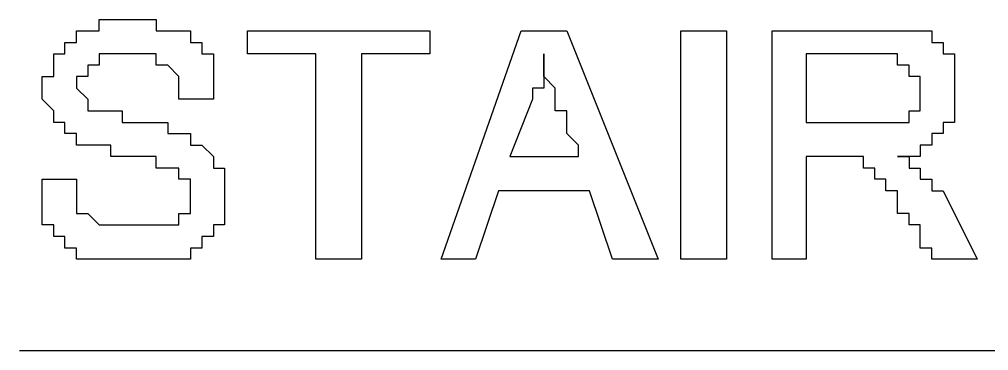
# Model space of a CAD drawing. Header units: inches. Extents: x -628 to 1537, y -1730 to 336.
# Drawn here: x 659.06 to 681.57, y -423.19 to -415.51 of the extents above; entities that cross this region are included whole.
import ezdxf

# ---------------------------------------------------------------- set-up
doc = ezdxf.new("R2010")
doc.units = ezdxf.units.IN
doc.layers.get('0').update_dxf_attribs({"linetype": 'CONTINUOUS'})

msp = doc.modelspace()

# ---------------------------------------------------------------- linework, layer by layer
at = {"color": 6}
for p, q in [((660.913, -415.776), (660.913, -415.509)), ((660.913, -415.509), (660.913, -415.509)), ((660.913, -415.509), (661.182, -415.509)), ((661.182, -415.509), (661.182, -415.509)), ((661.182, -415.509), (661.182, -415.509)), ((661.182, -415.509), (661.445, -415.509)), ((661.445, -415.509), (661.445, -415.509)), ((661.445, -415.509), (661.445, -415.509)), ((661.445, -415.509), (661.714, -415.509)), ((661.714, -415.509), (661.714, -415.509)), ((661.714, -415.509), (661.714, -415.509)), ((661.714, -415.509), (661.714, -415.509)), ((661.714, -415.509), (661.971, -415.509)), ((661.971, -415.509), (661.971, -415.509)), ((661.971, -415.509), (661.971, -415.509)), ((661.971, -415.509), (661.971, -415.509)), ((661.971, -415.509), (662.24, -415.509)), ((662.24, -415.509), (662.24, -415.509)), ((662.24, -415.509), (662.24, -415.776)), ((660.388, -416.043), (660.388, -415.776)), ((660.388, -415.776), (660.388, -415.776)), ((660.388, -415.776), (660.388, -415.776)), ((660.388, -415.776), (660.651, -415.776)), ((660.651, -415.776), (660.651, -415.776)), ((660.651, -415.776), (660.651, -415.776)), ((660.651, -415.776), (660.651, -415.776)), ((660.651, -415.776), (660.913, -415.776)), ((660.913, -415.776), (660.913, -415.776)), ((662.24, -415.776), (662.509, -415.776)), ((662.509, -415.776), (662.509, -415.776)), ((662.509, -415.776), (662.509, -415.776)), ((662.509, -415.776), (662.509, -415.776)), ((662.509, -415.776), (662.765, -415.776)), ((662.765, -415.776), (662.765, -415.776)), ((662.765, -415.776), (662.765, -415.776)), ((662.765, -415.776), (662.765, -415.776)), ((662.765, -415.776), (663.034, -415.776)), ((663.034, -415.776), (663.034, -416.043)), ((664.36, -416.304), (664.36, -415.776)), ((664.36, -415.776), (668.596, -415.776)), ((668.596, -415.776), (668.596, -416.304)), ((668.859, -421.071), (670.717, -415.776)), ((670.717, -415.776), (671.774, -415.776)), ((671.774, -415.776), (673.895, -421.071)), ((674.42, -421.071), (674.42, -415.776)), ((674.42, -415.776), (675.484, -415.776)), ((675.484, -415.776), (675.484, -421.071)), ((676.541, -421.071), (676.541, -415.776)), ((676.541, -415.776), (678.925, -415.776)), ((678.925, -415.776), (678.925, -415.776)), ((678.925, -415.776), (679.187, -415.776)), ((679.187, -415.776), (679.187, -415.776)), ((679.187, -415.776), (679.187, -415.776)), ((679.187, -415.776), (679.456, -415.776)), ((679.456, -415.776), (679.456, -415.776)), ((679.456, -415.776), (679.456, -415.776)), ((679.456, -415.776), (679.456, -415.776)), ((679.456, -415.776), (679.725, -415.776)), ((679.725, -415.776), (679.725, -415.776)), ((679.725, -415.776), (679.725, -415.776)), ((679.725, -415.776), (679.725, -415.776)), ((679.725, -415.776), (679.982, -415.776)), ((679.982, -415.776), (679.982, -415.776)), ((679.982, -415.776), (679.982, -415.776)), ((679.982, -415.776), (679.982, -415.776)), ((679.982, -415.776), (680.251, -415.776)), ((680.251, -415.776), (680.251, -416.043)), ((660.119, -416.304), (660.119, -416.043)), ((660.119, -416.043), (660.119, -416.043)), ((660.119, -416.043), (660.119, -416.043)), ((660.119, -416.043), (660.119, -416.043)), ((660.119, -416.043), (660.388, -416.043)), ((660.388, -416.043), (660.388, -416.043)), ((663.034, -416.043), (663.034, -416.043)), ((663.034, -416.043), (663.034, -416.043)), ((663.034, -416.043), (663.034, -416.043)), ((663.034, -416.043), (663.297, -416.043)), ((663.297, -416.043), (663.297, -416.043)), ((663.297, -416.043), (663.297, -416.304)), ((680.251, -416.043), (680.251, -416.043)), ((680.251, -416.043), (680.251, -416.043)), ((680.251, -416.043), (680.514, -416.043)), ((680.514, -416.043), (680.514, -416.043)), ((680.514, -416.043), (680.514, -416.043)), ((680.514, -416.043), (680.514, -416.304)), ((659.862, -416.571), (659.862, -416.304)), ((659.862, -416.304), (659.862, -416.304)), ((659.862, -416.304), (659.862, -416.304)), ((659.862, -416.304), (659.862, -416.304)), ((659.862, -416.304), (660.119, -416.304)), ((661.182, -416.304), (660.913, -416.304)), ((660.913, -416.304), (660.913, -416.571)), ((661.445, -416.304), (661.182, -416.304)), ((661.182, -416.304), (661.182, -416.304)), ((661.182, -416.304), (661.182, -416.304)), ((661.182, -416.304), (661.182, -416.304)), ((661.714, -416.304), (661.445, -416.304)), ((661.445, -416.304), (661.445, -416.304)), ((661.445, -416.304), (661.445, -416.304)), ((661.971, -416.304), (661.714, -416.304)), ((661.714, -416.304), (661.714, -416.304)), ((661.714, -416.304), (661.714, -416.304)), ((662.24, -416.304), (661.971, -416.304)), ((661.971, -416.304), (661.971, -416.304)), ((661.971, -416.304), (661.971, -416.304)), ((661.971, -416.304), (661.971, -416.304)), ((662.24, -416.571), (662.24, -416.304)), ((662.24, -416.304), (662.24, -416.304)), ((663.297, -416.304), (663.297, -416.304)), ((663.297, -416.304), (663.297, -416.304)), ((663.297, -416.304), (663.297, -416.304)), ((663.297, -416.304), (663.566, -416.304)), ((663.566, -416.304), (663.566, -416.571)), ((665.95, -416.304), (664.36, -416.304)), ((665.95, -421.071), (665.95, -416.304)), ((668.596, -416.304), (667.007, -416.304)), ((667.007, -416.304), (667.007, -421.071)), ((671.242, -416.571), (671.242, -416.304)), ((671.242, -416.304), (671.242, -416.304)), ((671.242, -416.304), (671.242, -416.304)), ((671.242, -416.304), (671.242, -416.304)), ((671.242, -416.304), (671.242, -416.571)), ((678.925, -416.304), (677.336, -416.304)), ((677.336, -416.304), (677.336, -417.897)), ((679.187, -416.304), (678.925, -416.304)), ((678.925, -416.304), (678.925, -416.304)), ((679.456, -416.304), (679.187, -416.304)), ((679.187, -416.304), (679.187, -416.304)), ((679.187, -416.304), (679.187, -416.304)), ((679.456, -416.571), (679.456, -416.304)), ((680.514, -416.304), (680.514, -416.304)), ((680.514, -416.304), (680.514, -416.304)), ((680.514, -416.304), (680.776, -416.304)), ((680.776, -416.304), (680.776, -416.571)), ((659.862, -416.837), (659.862, -416.571)), ((659.862, -416.571), (659.862, -416.571)), ((659.862, -416.571), (659.862, -416.571)), ((659.862, -416.571), (659.862, -416.571)), ((660.913, -416.571), (660.651, -416.571)), ((660.651, -416.571), (660.651, -416.571)), ((660.651, -416.571), (660.651, -416.571)), ((660.651, -416.571), (660.651, -416.837)), ((660.913, -416.571), (660.913, -416.571)), ((660.913, -416.571), (660.913, -416.571)), ((660.913, -416.571), (660.913, -416.571)), ((662.509, -416.571), (662.24, -416.571)), ((662.24, -416.571), (662.24, -416.571)), ((662.765, -416.837), (662.509, -416.571)), ((662.509, -416.571), (662.509, -416.571)), ((662.509, -416.571), (662.509, -416.571)), ((662.509, -416.571), (662.509, -416.571)), ((662.509, -416.571), (662.509, -416.571)), ((663.566, -416.571), (663.566, -416.571)), ((663.566, -416.571), (663.566, -416.571)), ((663.566, -416.571), (663.566, -416.571)), ((663.566, -416.571), (663.566, -416.837)), ((671.242, -416.837), (671.242, -416.571)), ((671.242, -416.571), (671.242, -416.571)), ((671.242, -416.571), (671.242, -416.571)), ((671.242, -416.571), (671.242, -416.571)), ((671.242, -416.571), (671.242, -416.571)), ((671.242, -416.571), (671.242, -416.837)), ((679.725, -416.571), (679.456, -416.571)), ((679.456, -416.571), (679.456, -416.571)), ((679.456, -416.571), (679.456, -416.571)), ((679.725, -416.837), (679.725, -416.571)), ((679.725, -416.571), (679.725, -416.571)), ((679.725, -416.571), (679.725, -416.571)), ((679.725, -416.571), (679.725, -416.571)), ((679.725, -416.571), (679.725, -416.571)), ((680.776, -416.571), (680.776, -416.571)), ((680.776, -416.571), (680.776, -416.571)), ((680.776, -416.571), (680.776, -416.571)), ((680.776, -416.571), (680.776, -416.837)), ((659.593, -417.104), (659.593, -416.837)), ((659.593, -416.837), (659.593, -416.837)), ((659.593, -416.837), (659.593, -416.837)), ((659.593, -416.837), (659.862, -416.837)), ((660.651, -416.837), (660.388, -416.837)), ((660.388, -416.837), (660.388, -417.104)), ((660.651, -416.837), (660.651, -416.837)), ((660.651, -416.837), (660.651, -416.837)), ((662.765, -417.363), (662.765, -416.837)), ((663.566, -416.837), (663.566, -416.837)), ((663.566, -416.837), (663.566, -416.837)), ((663.566, -416.837), (663.566, -416.837)), ((663.566, -416.837), (663.566, -417.104)), ((671.505, -417.104), (671.242, -416.837)), ((671.242, -416.837), (671.242, -416.837)), ((671.242, -416.837), (671.242, -416.837)), ((671.242, -416.837), (671.242, -416.837)), ((671.242, -416.837), (671.242, -416.837)), ((671.242, -416.837), (671.242, -416.837)), ((671.242, -416.837), (671.242, -416.837)), ((671.242, -416.837), (671.242, -416.837)), ((671.242, -416.837), (671.242, -416.837)), ((671.242, -416.837), (671.242, -417.104)), ((679.982, -416.837), (679.725, -416.837)), ((679.982, -417.104), (679.982, -416.837)), ((679.982, -416.837), (679.982, -416.837)), ((679.982, -416.837), (679.982, -416.837)), ((679.982, -416.837), (679.982, -416.837)), ((680.776, -416.837), (680.776, -416.837)), ((680.776, -416.837), (680.776, -416.837)), ((680.776, -416.837), (680.776, -416.837)), ((680.776, -416.837), (680.776, -417.104)), ((659.593, -417.363), (659.593, -417.104)), ((659.593, -417.104), (659.593, -417.104)), ((659.593, -417.104), (659.593, -417.104)), ((660.388, -417.104), (660.388, -417.104)), ((660.388, -417.104), (660.388, -417.104)), ((660.388, -417.104), (660.388, -417.104)), ((660.388, -417.104), (660.651, -417.363)), ((663.566, -417.104), (663.566, -417.104)), ((663.566, -417.104), (663.566, -417.104)), ((663.566, -417.104), (663.566, -417.363)), ((671.242, -417.104), (670.979, -417.104)), ((670.979, -417.104), (670.979, -417.104)), ((670.979, -417.104), (670.979, -417.363)), ((671.505, -417.363), (671.505, -417.104)), ((671.505, -417.104), (671.505, -417.104)), ((671.505, -417.104), (671.505, -417.104)), ((671.505, -417.104), (671.505, -417.104)), ((671.505, -417.104), (671.505, -417.104)), ((671.505, -417.104), (671.505, -417.104)), ((671.505, -417.104), (671.505, -417.104)), ((679.982, -417.363), (679.982, -417.104)), ((679.982, -417.104), (679.982, -417.104)), ((679.982, -417.104), (679.982, -417.104)), ((679.982, -417.104), (679.982, -417.104)), ((680.776, -417.104), (680.776, -417.104)), ((680.776, -417.104), (680.776, -417.104)), ((680.776, -417.104), (680.776, -417.104)), ((680.776, -417.104), (680.776, -417.363)), ((659.862, -417.63), (659.593, -417.363)), ((659.593, -417.363), (659.593, -417.363)), ((659.593, -417.363), (659.593, -417.363)), ((659.593, -417.363), (659.593, -417.363)), ((660.651, -417.363), (660.651, -417.363)), ((660.651, -417.363), (660.651, -417.363)), ((660.651, -417.363), (660.651, -417.363)), ((660.651, -417.363), (660.651, -417.63)), ((662.765, -417.363), (662.765, -417.363)), ((663.566, -417.363), (662.765, -417.363)), ((663.566, -417.363), (663.566, -417.363)), ((670.979, -417.363), (670.448, -418.692)), ((670.979, -417.363), (670.979, -417.363)), ((671.505, -417.63), (671.505, -417.363)), ((671.505, -417.363), (671.505, -417.363)), ((671.505, -417.363), (671.505, -417.363)), ((671.505, -417.363), (671.505, -417.363)), ((679.982, -417.63), (679.982, -417.363)), ((679.982, -417.363), (679.982, -417.363)), ((679.982, -417.363), (679.982, -417.363)), ((680.776, -417.363), (680.776, -417.363)), ((680.776, -417.363), (680.776, -417.363)), ((680.776, -417.363), (680.776, -417.363)), ((680.776, -417.363), (680.776, -417.63)), ((659.862, -417.897), (659.862, -417.63)), ((659.862, -417.63), (659.862, -417.63)), ((659.862, -417.63), (659.862, -417.63)), ((659.862, -417.63), (659.862, -417.63)), ((660.651, -417.63), (660.651, -417.63)), ((660.651, -417.63), (660.651, -417.63)), ((660.651, -417.63), (660.913, -417.63)), ((660.913, -417.63), (660.913, -417.63)), ((660.913, -417.63), (660.913, -417.63)), ((660.913, -417.63), (660.913, -417.63)), ((660.913, -417.63), (660.913, -417.63)), ((660.913, -417.63), (661.182, -417.63)), ((661.182, -417.63), (661.182, -417.63)), ((661.182, -417.63), (661.182, -417.63)), ((661.182, -417.63), (661.445, -417.63)), ((661.445, -417.63), (661.445, -417.897)), ((671.774, -417.63), (671.505, -417.63)), ((671.505, -417.63), (671.505, -417.63)), ((671.774, -417.897), (671.774, -417.63)), ((671.774, -417.63), (671.774, -417.63)), ((679.725, -417.897), (679.725, -417.63)), ((679.725, -417.63), (679.725, -417.63)), ((679.725, -417.63), (679.982, -417.63)), ((679.982, -417.63), (679.982, -417.63)), ((679.982, -417.63), (679.982, -417.63)), ((680.776, -417.63), (680.776, -417.63)), ((680.776, -417.63), (680.776, -417.63)), ((680.776, -417.63), (680.776, -417.897)), ((660.119, -417.897), (659.862, -417.897)), ((659.862, -417.897), (659.862, -417.897)), ((659.862, -417.897), (659.862, -417.897)), ((660.119, -418.155), (660.119, -417.897)), ((660.119, -417.897), (660.119, -417.897)), ((661.445, -417.897), (661.445, -417.897)), ((661.445, -417.897), (661.714, -417.897)), ((661.714, -417.897), (661.714, -417.897)), ((661.714, -417.897), (661.714, -417.897)), ((661.714, -417.897), (661.971, -417.897)), ((661.971, -417.897), (661.971, -417.897)), ((661.971, -417.897), (661.971, -417.897)), ((661.971, -417.897), (661.971, -417.897)), ((661.971, -417.897), (662.24, -417.897)), ((662.24, -417.897), (662.24, -417.897)), ((662.24, -417.897), (662.24, -417.897)), ((662.24, -417.897), (662.509, -417.897)), ((662.509, -417.897), (662.509, -418.155)), ((671.774, -418.155), (671.774, -417.897)), ((671.774, -417.897), (671.774, -417.897)), ((671.774, -417.897), (671.774, -417.897)), ((677.336, -417.897), (678.925, -417.897)), ((678.925, -417.897), (678.925, -417.897)), ((678.925, -417.897), (678.925, -417.897)), ((678.925, -417.897), (679.187, -417.897)), ((679.187, -417.897), (679.187, -417.897)), ((679.187, -417.897), (679.187, -417.897)), ((679.187, -417.897), (679.456, -417.897)), ((679.456, -417.897), (679.456, -417.897)), ((679.456, -417.897), (679.456, -417.897)), ((679.456, -417.897), (679.456, -417.897)), ((679.456, -417.897), (679.456, -417.897)), ((679.456, -417.897), (679.725, -417.897)), ((679.725, -417.897), (679.725, -417.897)), ((679.725, -417.897), (679.725, -417.897)), ((680.776, -417.897), (680.514, -417.897)), ((680.514, -417.897), (680.514, -418.155)), ((680.776, -417.897), (680.776, -417.897)), ((680.776, -417.897), (680.776, -417.897)), ((680.776, -417.897), (680.776, -417.897)), ((660.388, -418.155), (660.119, -418.155)), ((660.119, -418.155), (660.119, -418.155)), ((660.119, -418.155), (660.119, -418.155)), ((660.119, -418.155), (660.119, -418.155)), ((660.119, -418.155), (660.119, -418.155)), ((660.388, -418.424), (660.388, -418.155)), ((660.388, -418.155), (660.388, -418.155)), ((660.388, -418.155), (660.388, -418.155)), ((662.509, -418.155), (662.509, -418.155)), ((662.509, -418.155), (662.509, -418.155)), ((662.509, -418.155), (662.765, -418.155)), ((662.765, -418.155), (662.765, -418.155)), ((662.765, -418.155), (662.765, -418.155)), ((662.765, -418.155), (662.765, -418.155)), ((662.765, -418.155), (662.765, -418.155)), ((662.765, -418.155), (663.034, -418.155)), ((663.034, -418.155), (663.034, -418.155)), ((663.034, -418.155), (663.034, -418.155)), ((663.034, -418.155), (663.034, -418.424)), ((672.043, -418.424), (671.774, -418.155)), ((671.774, -418.155), (671.774, -418.155)), ((680.514, -418.155), (680.251, -418.155)), ((680.251, -418.155), (680.251, -418.424)), ((680.514, -418.155), (680.514, -418.155)), ((680.514, -418.155), (680.514, -418.155)), ((680.514, -418.155), (680.514, -418.155)), ((680.514, -418.155), (680.514, -418.155)), ((660.651, -418.424), (660.388, -418.424)), ((660.913, -418.424), (660.651, -418.424)), ((660.651, -418.424), (660.651, -418.424)), ((660.651, -418.424), (660.651, -418.424)), ((660.651, -418.424), (660.651, -418.424)), ((661.182, -418.424), (660.913, -418.424)), ((660.913, -418.424), (660.913, -418.424)), ((660.913, -418.424), (660.913, -418.424)), ((661.182, -418.692), (661.182, -418.424)), ((663.034, -418.424), (663.297, -418.424)), ((663.297, -418.424), (663.297, -418.424)), ((663.297, -418.424), (663.297, -418.424)), ((663.297, -418.424), (663.297, -418.424)), ((663.297, -418.424), (663.297, -418.424)), ((663.297, -418.424), (663.566, -418.692)), ((672.043, -418.692), (672.043, -418.424)), ((680.251, -418.424), (679.982, -418.424)), ((679.982, -418.424), (679.982, -418.424)), ((679.982, -418.424), (679.982, -418.424)), ((679.982, -418.424), (679.982, -418.692)), ((680.251, -418.424), (680.251, -418.424)), ((680.251, -418.424), (680.251, -418.424)), ((680.251, -418.424), (680.251, -418.424)), ((661.445, -418.692), (661.182, -418.692)), ((661.182, -418.692), (661.182, -418.692)), ((661.182, -418.692), (661.182, -418.692)), ((661.714, -418.692), (661.445, -418.692)), ((661.445, -418.692), (661.445, -418.692)), ((661.445, -418.692), (661.445, -418.692)), ((661.971, -418.692), (661.714, -418.692)), ((661.714, -418.692), (661.714, -418.692)), ((661.714, -418.692), (661.714, -418.692)), ((662.24, -418.692), (661.971, -418.692)), ((661.971, -418.692), (661.971, -418.692)), ((661.971, -418.692), (661.971, -418.692)), ((662.24, -418.959), (662.24, -418.692)), ((663.566, -418.692), (663.566, -418.692)), ((663.566, -418.692), (663.566, -418.692)), ((663.566, -418.692), (663.566, -418.692)), ((663.566, -418.692), (663.566, -418.692)), ((663.566, -418.692), (663.566, -418.959)), ((670.448, -418.692), (672.043, -418.692)), ((672.043, -418.692), (672.043, -418.692)), ((678.13, -418.692), (677.336, -418.692)), ((677.336, -418.692), (677.336, -421.071)), ((678.393, -418.692), (678.13, -418.692)), ((678.13, -418.692), (678.13, -418.692)), ((678.13, -418.692), (678.13, -418.692)), ((678.662, -418.692), (678.393, -418.692)), ((678.393, -418.692), (678.393, -418.692)), ((678.393, -418.692), (678.393, -418.692)), ((678.393, -418.692), (678.393, -418.692)), ((678.662, -418.959), (678.662, -418.692)), ((678.662, -418.692), (678.662, -418.692)), ((679.725, -418.692), (679.456, -418.692)), ((679.456, -418.692), (679.456, -418.692)), ((679.456, -418.692), (679.456, -418.692)), ((679.456, -418.692), (679.456, -418.692)), ((679.456, -418.692), (679.456, -418.692)), ((679.456, -418.692), (679.456, -418.692)), ((679.456, -418.692), (679.456, -418.692)), ((679.456, -418.692), (679.456, -418.692)), ((679.456, -418.692), (679.725, -418.692)), ((679.982, -418.692), (679.725, -418.692)), ((679.725, -418.692), (679.725, -418.692)), ((679.725, -418.692), (679.725, -418.692)), ((679.725, -418.692), (679.725, -418.692)), ((679.725, -418.692), (679.725, -418.692)), ((679.725, -418.692), (679.725, -418.692)), ((679.725, -418.692), (679.725, -418.959)), ((662.509, -418.959), (662.24, -418.959)), ((662.24, -418.959), (662.24, -418.959)), ((662.24, -418.959), (662.24, -418.959)), ((662.765, -418.959), (662.509, -418.959)), ((662.509, -418.959), (662.509, -418.959)), ((662.509, -418.959), (662.509, -418.959)), ((662.509, -418.959), (662.509, -418.959)), ((662.509, -418.959), (662.509, -418.959)), ((662.765, -419.216), (662.765, -418.959)), ((662.765, -418.959), (662.765, -418.959)), ((663.566, -418.959), (663.829, -418.959)), ((663.829, -418.959), (663.829, -418.959)), ((663.829, -418.959), (663.829, -418.959)), ((663.829, -418.959), (663.829, -419.216)), ((678.925, -418.959), (678.662, -418.959)), ((678.662, -418.959), (678.662, -418.959)), ((678.662, -418.959), (678.662, -418.959)), ((678.925, -419.216), (678.925, -418.959)), ((678.925, -418.959), (678.925, -418.959)), ((678.925, -418.959), (678.925, -418.959)), ((678.925, -418.959), (678.925, -418.959)), ((679.725, -418.959), (679.982, -418.959)), ((679.982, -418.959), (679.982, -418.959)), ((679.982, -418.959), (679.982, -418.959)), ((679.982, -418.959), (679.982, -418.959)), ((679.982, -418.959), (679.982, -419.216)), ((659.593, -419.484), (659.593, -419.216)), ((659.593, -419.216), (659.593, -419.216)), ((659.593, -419.216), (660.388, -419.216)), ((660.388, -419.216), (660.388, -419.216)), ((660.388, -419.216), (660.388, -419.484)), ((663.034, -419.216), (662.765, -419.216)), ((662.765, -419.216), (662.765, -419.216)), ((662.765, -419.216), (662.765, -419.216)), ((663.034, -419.484), (663.034, -419.216)), ((663.034, -419.216), (663.034, -419.216)), ((663.829, -419.216), (663.829, -419.216)), ((663.829, -419.216), (663.829, -419.216)), ((663.829, -419.216), (663.829, -419.216)), ((663.829, -419.216), (663.829, -419.484)), ((679.187, -419.216), (678.925, -419.216)), ((678.925, -419.216), (678.925, -419.216)), ((679.187, -419.484), (679.187, -419.216)), ((679.187, -419.216), (679.187, -419.216)), ((679.187, -419.216), (679.187, -419.216)), ((679.982, -419.216), (680.251, -419.216)), ((680.251, -419.216), (680.251, -419.216)), ((680.251, -419.216), (680.251, -419.216)), ((680.251, -419.216), (680.251, -419.484)), ((659.593, -419.751), (659.593, -419.484)), ((659.593, -419.484), (659.593, -419.484)), ((659.593, -419.484), (659.593, -419.484)), ((659.593, -419.484), (659.593, -419.484)), ((660.388, -419.484), (660.388, -419.484)), ((660.388, -419.484), (660.388, -419.484)), ((660.388, -419.484), (660.388, -419.484)), ((660.388, -419.484), (660.388, -419.751)), ((663.034, -419.751), (663.034, -419.484)), ((663.034, -419.484), (663.034, -419.484)), ((663.034, -419.484), (663.034, -419.484)), ((663.034, -419.484), (663.034, -419.484)), ((663.829, -419.484), (663.829, -419.484)), ((663.829, -419.484), (663.829, -419.484)), ((663.829, -419.484), (663.829, -419.484)), ((663.829, -419.484), (663.829, -419.751)), ((670.191, -419.484), (669.653, -421.071)), ((672.299, -419.484), (670.191, -419.484)), ((672.837, -421.071), (672.299, -419.484)), ((679.456, -419.484), (679.187, -419.484)), ((679.187, -419.484), (679.187, -419.484)), ((679.187, -419.484), (679.187, -419.484)), ((679.456, -419.751), (679.456, -419.484)), ((679.456, -419.484), (679.456, -419.484)), ((679.456, -419.484), (679.456, -419.484)), ((680.251, -419.484), (680.251, -419.484)), ((680.251, -419.484), (680.514, -419.484)), ((680.514, -419.484), (681.308, -421.071)), ((659.593, -420.009), (659.593, -419.751)), ((659.593, -419.751), (659.593, -419.751)), ((659.593, -419.751), (659.593, -419.751)), ((660.388, -419.751), (660.388, -419.751)), ((660.388, -419.751), (660.388, -419.751)), ((660.388, -419.751), (660.388, -419.751)), ((660.388, -419.751), (660.388, -420.009)), ((663.034, -420.009), (663.034, -419.751)), ((663.034, -419.751), (663.034, -419.751)), ((663.034, -419.751), (663.034, -419.751)), ((663.034, -419.751), (663.034, -419.751)), ((663.829, -419.751), (663.829, -419.751)), ((663.829, -419.751), (663.829, -419.751)), ((663.829, -419.751), (663.829, -420.009)), ((679.456, -420.009), (679.456, -419.751)), ((679.456, -419.751), (679.456, -419.751)), ((679.456, -419.751), (679.456, -419.751)), ((679.456, -419.751), (679.456, -419.751)), ((679.456, -419.751), (679.456, -419.751)), ((679.456, -419.751), (679.456, -419.751)), ((659.593, -420.276), (659.593, -420.009)), ((659.593, -420.009), (659.593, -420.009)), ((659.593, -420.009), (659.593, -420.009)), ((659.593, -420.009), (659.593, -420.009)), ((660.388, -420.009), (660.651, -420.009)), ((660.651, -420.009), (660.651, -420.009)), ((660.651, -420.009), (660.651, -420.009)), ((660.651, -420.009), (660.651, -420.009)), ((660.651, -420.009), (660.651, -420.009)), ((660.651, -420.009), (660.913, -420.276)), ((662.765, -420.276), (662.765, -420.009)), ((662.765, -420.009), (662.765, -420.009)), ((662.765, -420.009), (662.765, -420.009)), ((662.765, -420.009), (662.765, -420.009)), ((662.765, -420.009), (663.034, -420.009)), ((663.829, -420.009), (663.829, -420.009)), ((663.829, -420.009), (663.829, -420.009)), ((663.829, -420.009), (663.829, -420.009)), ((663.829, -420.009), (663.829, -420.276)), ((679.725, -420.009), (679.456, -420.009)), ((679.725, -420.276), (679.725, -420.009)), ((679.725, -420.009), (679.725, -420.009)), ((679.725, -420.009), (679.725, -420.009)), ((679.725, -420.009), (679.725, -420.009)), ((659.862, -420.276), (659.593, -420.276)), ((659.862, -420.543), (659.862, -420.276)), ((659.862, -420.276), (659.862, -420.276)), ((659.862, -420.276), (659.862, -420.276)), ((659.862, -420.276), (659.862, -420.276)), ((660.913, -420.276), (660.913, -420.276)), ((660.913, -420.276), (660.913, -420.276)), ((660.913, -420.276), (660.913, -420.276)), ((660.913, -420.276), (661.182, -420.276)), ((661.182, -420.276), (661.182, -420.276)), ((661.182, -420.276), (661.182, -420.276)), ((661.182, -420.276), (661.182, -420.276)), ((661.182, -420.276), (661.445, -420.276)), ((661.445, -420.276), (661.445, -420.276)), ((661.445, -420.276), (661.445, -420.276)), ((661.445, -420.276), (661.714, -420.276)), ((661.714, -420.276), (661.714, -420.276)), ((661.714, -420.276), (661.714, -420.276)), ((661.714, -420.276), (661.714, -420.276)), ((661.714, -420.276), (661.971, -420.276)), ((661.971, -420.276), (661.971, -420.276)), ((661.971, -420.276), (661.971, -420.276)), ((661.971, -420.276), (662.24, -420.276)), ((662.24, -420.276), (662.24, -420.276)), ((662.24, -420.276), (662.24, -420.276)), ((662.24, -420.276), (662.24, -420.276)), ((662.24, -420.276), (662.509, -420.276)), ((662.509, -420.276), (662.509, -420.276)), ((662.509, -420.276), (662.509, -420.276)), ((662.509, -420.276), (662.509, -420.276)), ((662.509, -420.276), (662.765, -420.276)), ((662.765, -420.276), (662.765, -420.276)), ((663.829, -420.276), (663.566, -420.276)), ((663.566, -420.276), (663.566, -420.276)), ((663.566, -420.276), (663.566, -420.276)), ((663.566, -420.276), (663.566, -420.543)), ((679.982, -420.276), (679.725, -420.276)), ((679.725, -420.276), (679.725, -420.276)), ((679.982, -420.543), (679.982, -420.276)), ((660.119, -420.543), (659.862, -420.543)), ((659.862, -420.543), (659.862, -420.543)), ((659.862, -420.543), (659.862, -420.543)), ((660.119, -420.812), (660.119, -420.543)), ((660.119, -420.543), (660.119, -420.543)), ((663.566, -420.543), (663.297, -420.543)), ((663.297, -420.543), (663.297, -420.543)), ((663.297, -420.543), (663.297, -420.812)), ((663.566, -420.543), (663.566, -420.543)), ((663.566, -420.543), (663.566, -420.543)), ((679.982, -420.812), (679.982, -420.543)), ((679.982, -420.543), (679.982, -420.543)), ((679.982, -420.543), (679.982, -420.543)), ((660.388, -420.812), (660.119, -420.812)), ((660.119, -420.812), (660.119, -420.812)), ((660.119, -420.812), (660.119, -420.812)), ((660.388, -421.071), (660.388, -420.812)), ((660.388, -420.812), (660.388, -420.812)), ((660.388, -420.812), (660.388, -420.812)), ((660.388, -420.812), (660.388, -420.812)), ((663.297, -420.812), (663.034, -420.812)), ((663.034, -420.812), (663.034, -420.812)), ((663.034, -420.812), (663.034, -420.812)), ((663.034, -420.812), (663.034, -420.812)), ((663.034, -420.812), (663.034, -421.071)), ((663.297, -420.812), (663.297, -420.812)), ((663.297, -420.812), (663.297, -420.812)), ((680.251, -420.812), (679.982, -420.812)), ((680.251, -421.071), (680.251, -420.812)), ((660.651, -421.071), (660.388, -421.071)), ((660.913, -421.071), (660.651, -421.071)), ((660.651, -421.071), (660.651, -421.071)), ((660.651, -421.071), (660.651, -421.071)), ((660.651, -421.071), (660.651, -421.071)), ((661.182, -421.071), (660.913, -421.071)), ((660.913, -421.071), (660.913, -421.071)), ((660.913, -421.071), (660.913, -421.071)), ((660.913, -421.071), (660.913, -421.071)), ((661.445, -421.071), (661.182, -421.071)), ((661.182, -421.071), (661.182, -421.071)), ((661.182, -421.071), (661.182, -421.071)), ((661.714, -421.071), (661.445, -421.071)), ((661.445, -421.071), (661.445, -421.071)), ((661.445, -421.071), (661.445, -421.071)), ((661.971, -421.071), (661.714, -421.071)), ((661.714, -421.071), (661.714, -421.071)), ((661.714, -421.071), (661.714, -421.071)), ((661.714, -421.071), (661.714, -421.071)), ((662.24, -421.071), (661.971, -421.071)), ((661.971, -421.071), (661.971, -421.071)), ((661.971, -421.071), (661.971, -421.071)), ((662.509, -421.071), (662.24, -421.071)), ((662.24, -421.071), (662.24, -421.071)), ((662.24, -421.071), (662.24, -421.071)), ((662.765, -421.071), (662.509, -421.071)), ((662.509, -421.071), (662.509, -421.071)), ((662.509, -421.071), (662.509, -421.071)), ((662.509, -421.071), (662.509, -421.071)), ((663.034, -421.071), (662.765, -421.071)), ((662.765, -421.071), (662.765, -421.071)), ((662.765, -421.071), (662.765, -421.071)), ((662.765, -421.071), (662.765, -421.071)), ((667.007, -421.071), (665.95, -421.071)), ((669.653, -421.071), (668.859, -421.071)), ((673.895, -421.071), (672.837, -421.071)), ((675.484, -421.071), (674.42, -421.071)), ((677.336, -421.071), (676.541, -421.071)), ((681.308, -421.071), (680.251, -421.071)), ((680.251, -421.071), (680.251, -421.071)), ((659.062, -423.192), (701.966, -423.192))]:
    msp.add_line(p, q, dxfattribs=at)

doc.saveas('drawing.dxf')
